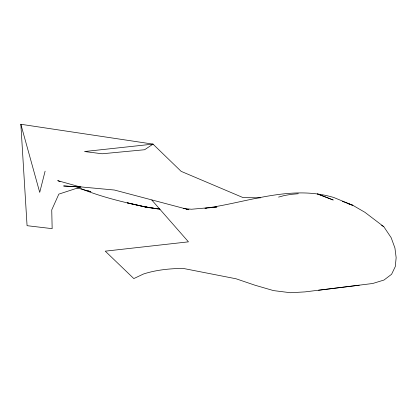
<?xml version="1.0" encoding="UTF-8"?>
<svg xmlns="http://www.w3.org/2000/svg" width="417" height="417" viewBox="0 0 417 417"><rect width="100%" height="100%" fill="white"/><g stroke="black" fill="none" stroke-linecap="round" stroke-linejoin="round"><path stroke-width="0.63" d="M45.109 171.168L39.719 192.378L20.85 124.271L153.003 144.12L181.14 171.351L243.022 197.585L260.427 197.861M186.456 209.412L188.974 209.741L114.404 190.027L80.914 186.92L58.833 194.124L51.744 209.913L52.156 228.652L27.069 225.686L20.85 124.271M278.572 197.095L284.54 195.49L291.134 194.364L298.311 193.733M205.055 208.26C247.536 202.532 290.894 184.528 333.845 197.522L352.886 205.341L364.891 212.284L383.786 226.666L391.162 237.68L394.93 248.011L396.15 257.628L395.3 266.536L391.589 274.277L383.984 280.042L372.73 283.492L304.973 291.895L290.503 292.729L273.489 290.597L254.87 285.181L236.079 278.785L183.261 268.433A189.146 80.533 23.7 0 0 143.458 274.021L133.815 278.577L105.256 251.164L188.458 241.844L151.809 200.045M205.081 208.338L206.352 208.13M318.562 290.242L359.24 285.223M208.828 207.864L216.871 206.999L191.575 209.235L183.355 208.563M80.914 186.92L63.619 185.972L80.465 187.024L57.702 180.65L60.074 181.572M160.081 209.204L148.009 207.541L127.289 202.834L148.009 207.541C125.293 202.605 102.41 197.429 80.851 188.588M147.853 207.233L142.729 206.446L147.665 207.244M149.13 207.431L153.612 208.125M154.895 208.318L159.377 209.011M148.9 207.447L157.548 208.849M76.749 187.801L90.901 191.778L87.836 190.684M347.408 203.433L352.886 205.341L342.373 201.343M381.571 225.342L383.786 226.666M153.003 144.12L144.616 149.739L102.155 153.774L84.5 151.533L153.003 144.12M323.759 196.329L317.4 193.915L333.225 200.004L323.759 196.329"/></g></svg>
